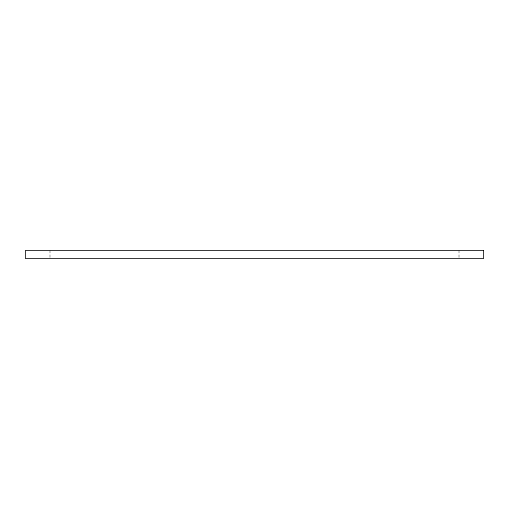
<?xml version="1.0" encoding="UTF-8"?>
<svg xmlns="http://www.w3.org/2000/svg" width="509" height="509" viewBox="0 0 509 509"><rect width="100%" height="100%" fill="white"/><g stroke="black" fill="none" stroke-linecap="round" stroke-linejoin="round"><path stroke-width="0.38" stroke-dasharray="2.54 1.91" d="M459.01 250.409L459.01 257.847M49.99 250.409L49.99 257.847"/><path stroke-width="0.76" d="M483.55 250.409L25.45 250.409L25.45 258.591L483.55 258.591L483.55 250.409"/></g></svg>
